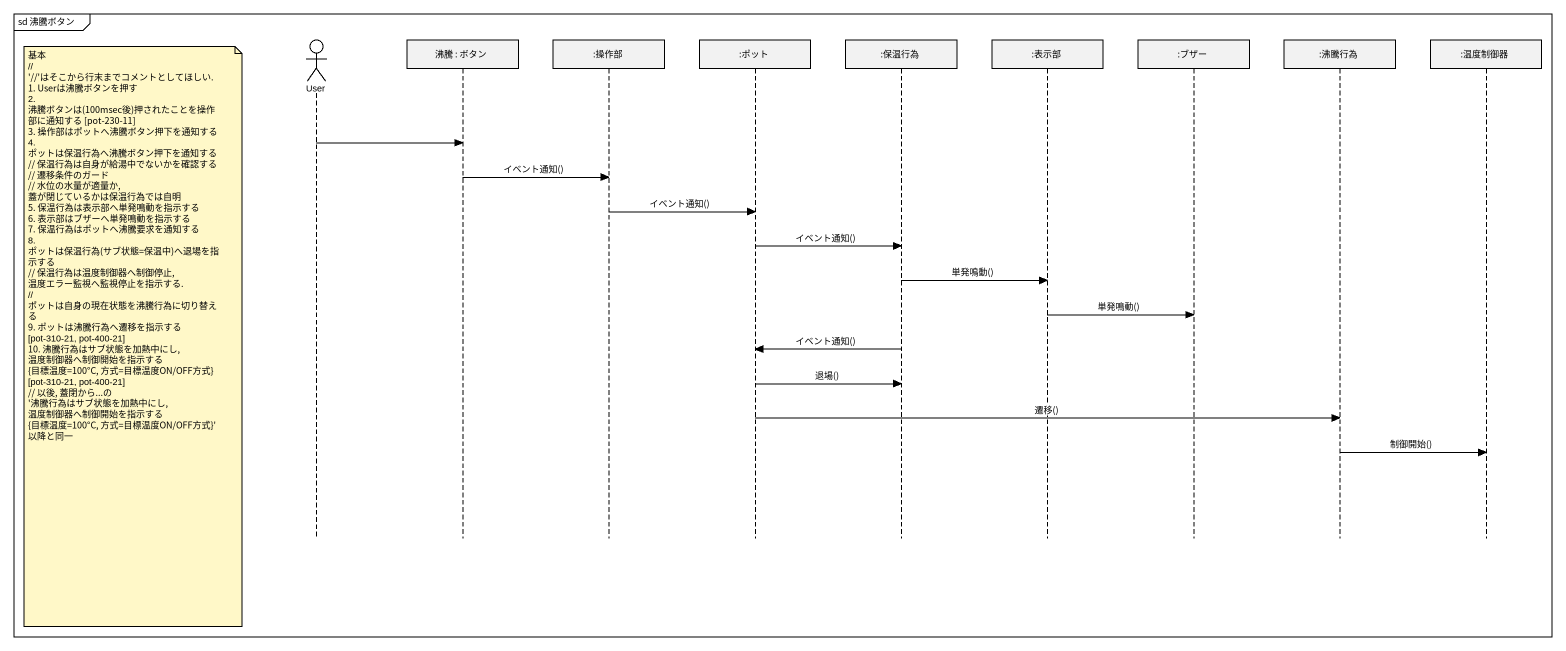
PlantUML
@startuml
mainframe sd 沸騰ボタン
hide footbox
actor User
participant "沸騰 : ボタン" as 沸騰
participant ":操作部" as 操作部
participant ":ポット" as ポット
participant ":保温行為" as 保温行為
participant ":表示部" as 表示部
participant ":ブザー" as ブザー
participant ":沸騰行為" as 沸騰行為
participant ":温度制御器" as 温度制御器

User -> 沸騰
沸騰 -> 操作部 : イベント通知()
操作部 -> ポット : イベント通知()
ポット -> 保温行為 : イベント通知()
保温行為 -> 表示部 : 単発鳴動()
表示部 -> ブザー : 単発鳴動()
note left of User
  基本
  ~// '~//'はそこから行末までコメントとしてほしい.
  1. Userは沸騰ボタンを押す
  2. 沸騰ボタンは(100msec後)押されたことを操作部に通知する [pot-230-11]
  3. 操作部はポットへ沸騰ボタン押下を通知する
  4. ポットは保温行為へ沸騰ボタン押下を通知する
  ~// 保温行為は自身が給湯中でないかを確認する ~// 遷移条件のガード
  // 水位の水量が適量か, 蓋が閉じているかは保温行為では自明
  5. 保温行為は表示部へ単発鳴動を指示する
  6. 表示部はブザーへ単発鳴動を指示する
  7. 保温行為はポットへ沸騰要求を通知する
  8. ポットは保温行為(サブ状態=保温中)へ退場を指示する
  // 保温行為は温度制御器へ制御停止, 温度エラー監視へ監視停止を指示する.
  // ポットは自身の現在状態を沸騰行為に切り替える
  9. ポットは沸騰行為へ遷移を指示する [pot-310-21, pot-400-21]
  10. 沸騰行為はサブ状態を加熱中にし, 温度制御器へ制御開始を指示する {目標温度=100°C, 方式=目標温度ON/OFF方式} [pot-310-21, pot-400-21]
  // 以後, 蓋閉から...の '沸騰行為はサブ状態を加熱中にし, 温度制御器へ制御開始を指示する {目標温度=100°C, 方式=目標温度ON/OFF方式}' 以降と同一
end note
保温行為 -> ポット : イベント通知()
ポット -> 保温行為 : 退場()
ポット -> 沸騰行為 : 遷移()
沸騰行為 -> 温度制御器 : 制御開始()
@enduml
